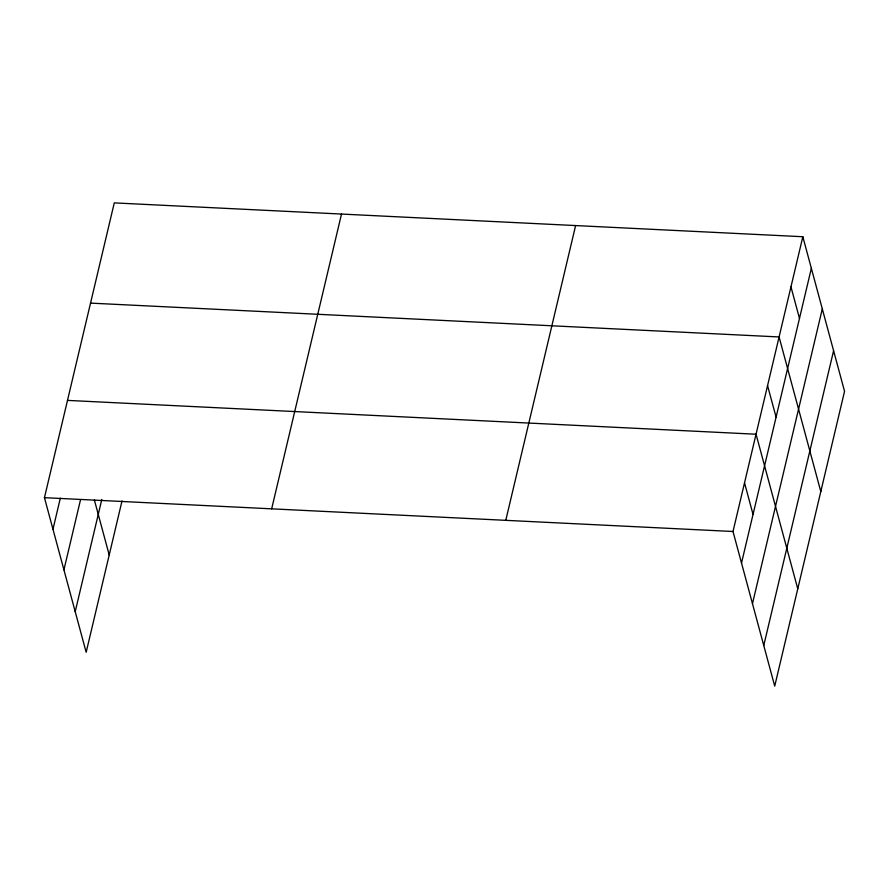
<?xml version="1.0" encoding="UTF-8"?>
<svg xmlns="http://www.w3.org/2000/svg" width="889" height="889" viewBox="0 0 889 889"><rect width="100%" height="100%" fill="white"/><g stroke="black" fill="none" stroke-linecap="round" stroke-linejoin="round"><path stroke-width="1.33" d="M122.015 500.952L86.166 652.27L44.45 497.673L114.281 202.892L802.834 236.73L844.55 391.327L774.719 686.108L733.003 531.5L802.834 236.73M52.973 529.244L60.33 498.162M63.919 569.838L80.566 499.585M75.209 611.676L101.779 499.529M271.667 508.83L341.509 214.06M505.774 520.343L575.616 225.562M741.515 563.07L811.357 268.3M752.472 603.675L822.303 308.894M763.762 645.503L833.593 350.733M90.545 303.116L779.086 336.953L820.803 491.55M67.497 400.394L756.05 434.221L797.755 588.829M44.45 497.673L733.003 531.5M790.966 286.836L799.478 318.406M767.563 385.593L776.086 417.152M744.526 482.86L753.039 514.431M94.378 500.018L109.214 555.003"/></g></svg>
